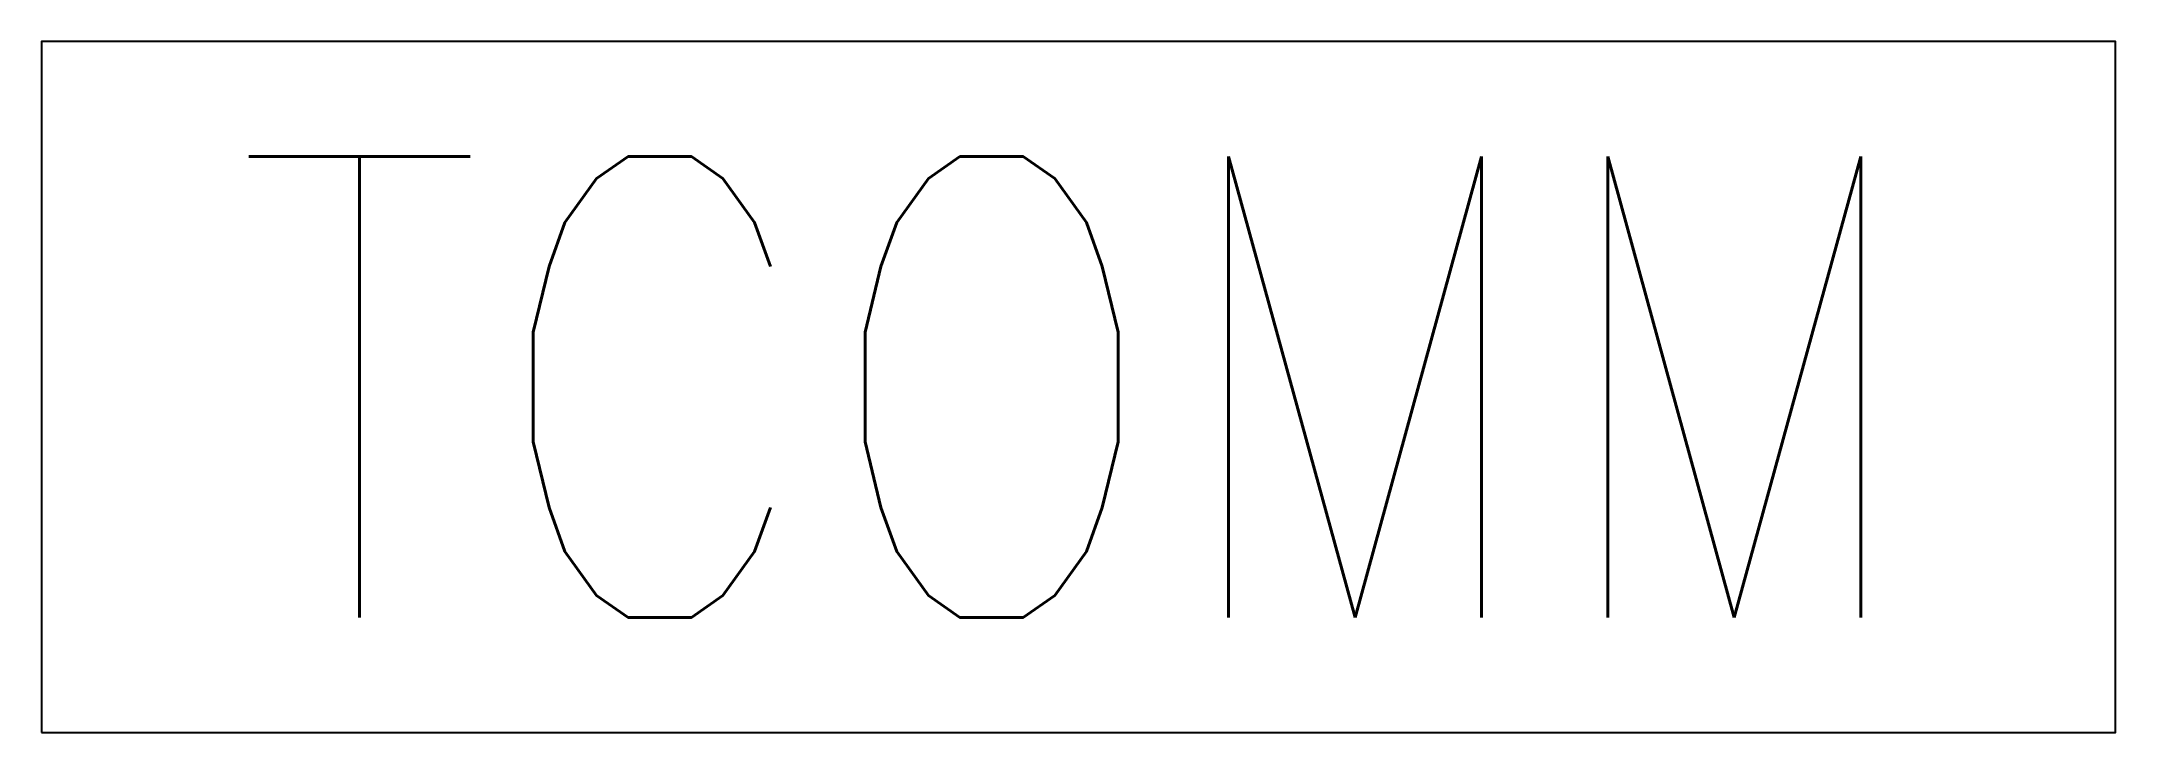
# Model space of a CAD drawing. Header units: inches. Extents: x -9 to 9, y -3 to 3.
import ezdxf
from ezdxf.enums import TextEntityAlignment as Align

# ---------------------------------------------------------------- set-up
doc = ezdxf.new("R2010")
doc.units = ezdxf.units.IN
doc.header["$LTSCALE"] = 0.5
doc.header["$MEASUREMENT"] = 0
doc.layers.get('Defpoints').update_dxf_attribs({"color": 27})
doc.styles.add('RomanS', font='romans.shx')

msp = doc.modelspace()

# ---------------------------------------------------------------- linework, layer by layer
msp.add_lwpolyline([(-9, -3), (9, -3), (9, 3), (-9, 3)], close=True)
at = {"layer": 'Defpoints'}
msp.add_point((0, 0), dxfattribs=at)

# ---------------------------------------------------------------- texts
at = {"color": 0, "style": 'RomanS', "width": 0.8}
msp.add_text('TCOMM', height=4, dxfattribs=at).set_placement((0, 0), align=Align.MIDDLE_CENTER)

doc.saveas('drawing.dxf')
